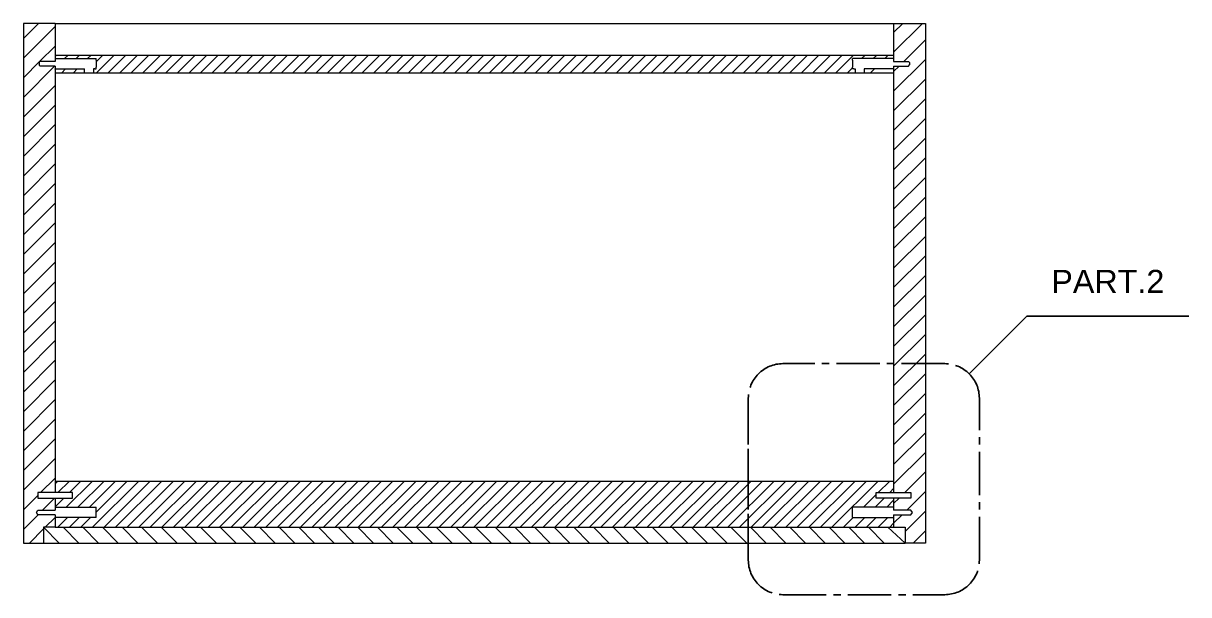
# Model space of a CAD drawing. Header units: millimetres. Extents: x 1628 to 5948, y -265 to 1722.
# Drawn here: x 4349.3 to 4450.2, y 1118.2 to 1167.7 of the extents above; entities that cross this region are included whole.
import ezdxf
from ezdxf.enums import TextEntityAlignment as Align

# ---------------------------------------------------------------- set-up
doc = ezdxf.new("R2010")
doc.units = ezdxf.units.MM
doc.linetypes.add('CENTER2', pattern=[1.125, 0.75, -0.125, 0.125, -0.125])
doc.layers.get('0').update_dxf_attribs({"color": 8})
doc.layers.add('A-SECT A-MCUT', color=7, linetype='Continuous', lineweight=35)
doc.layers.add('Incastri', color=4, linetype='Continuous')
doc.styles.add('ARIAL', font='Arial.ttf')

msp = doc.modelspace()

# ---------------------------------------------------------------- linework, layer by layer
at = {"color": 175, "linetype": 'Continuous'}
for p, q in [((4349.31, 1166.34), (4350.63, 1167.66)), ((4349.31, 1164.64), (4352.05, 1167.39)), ((4424.64, 1166.88), (4425.43, 1167.66)), ((4424.64, 1165.18), (4427.13, 1167.66)), ((4425.52, 1164.36), (4427.39, 1166.22)), ((4350.72, 1164.36), (4352.05, 1165.69)), ((4349.31, 1162.94), (4350.72, 1164.36)), ((4352.05, 1164.79), (4352.15, 1164.89)), ((4352.87, 1164.61), (4353.15, 1164.89)), ((4353.87, 1164.61), (4354.15, 1164.89)), ((4354.87, 1164.61), (4355.15, 1164.89)), ((4355.61, 1164.34), (4356.15, 1164.89)), ((4355.65, 1163.39), (4357.15, 1164.89)), ((4356.65, 1163.39), (4358.15, 1164.89)), ((4357.65, 1163.39), (4359.15, 1164.89)), ((4358.65, 1163.39), (4360.15, 1164.89)), ((4359.65, 1163.39), (4361.15, 1164.89)), ((4360.65, 1163.39), (4362.15, 1164.89)), ((4361.65, 1163.39), (4363.15, 1164.89)), ((4362.65, 1163.39), (4364.15, 1164.89)), ((4363.65, 1163.39), (4365.15, 1164.89)), ((4364.65, 1163.39), (4366.15, 1164.89)), ((4365.65, 1163.39), (4367.15, 1164.89)), ((4366.65, 1163.39), (4368.15, 1164.89)), ((4367.65, 1163.39), (4369.15, 1164.89)), ((4368.65, 1163.39), (4370.15, 1164.89)), ((4369.65, 1163.39), (4371.15, 1164.89)), ((4370.65, 1163.39), (4372.15, 1164.89)), ((4371.65, 1163.39), (4373.15, 1164.89)), ((4372.65, 1163.39), (4374.15, 1164.89)), ((4373.65, 1163.39), (4375.15, 1164.89)), ((4374.65, 1163.39), (4376.15, 1164.89)), ((4375.65, 1163.39), (4377.15, 1164.89)), ((4376.65, 1163.39), (4378.15, 1164.89)), ((4377.65, 1163.39), (4379.15, 1164.89)), ((4378.65, 1163.39), (4380.15, 1164.89)), ((4379.65, 1163.39), (4381.15, 1164.89)), ((4380.65, 1163.39), (4382.15, 1164.89)), ((4381.65, 1163.39), (4383.15, 1164.89)), ((4382.65, 1163.39), (4384.15, 1164.89)), ((4383.65, 1163.39), (4385.15, 1164.89)), ((4384.65, 1163.39), (4386.15, 1164.89)), ((4385.65, 1163.39), (4387.15, 1164.89)), ((4386.65, 1163.39), (4388.15, 1164.89)), ((4387.65, 1163.39), (4389.15, 1164.89)), ((4388.65, 1163.39), (4390.15, 1164.89)), ((4389.65, 1163.39), (4391.15, 1164.89)), ((4390.65, 1163.39), (4392.15, 1164.89)), ((4391.65, 1163.39), (4393.15, 1164.89)), ((4392.65, 1163.39), (4394.15, 1164.89)), ((4393.65, 1163.39), (4395.15, 1164.89)), ((4394.65, 1163.39), (4396.15, 1164.89)), ((4395.65, 1163.39), (4397.15, 1164.89)), ((4396.65, 1163.39), (4398.15, 1164.89)), ((4397.65, 1163.39), (4399.15, 1164.89)), ((4398.65, 1163.39), (4400.15, 1164.89)), ((4399.65, 1163.39), (4401.15, 1164.89)), ((4400.65, 1163.39), (4402.15, 1164.89)), ((4401.65, 1163.39), (4403.15, 1164.89)), ((4402.65, 1163.39), (4404.15, 1164.89)), ((4403.65, 1163.39), (4405.15, 1164.89)), ((4404.65, 1163.39), (4406.15, 1164.89)), ((4405.65, 1163.39), (4407.15, 1164.89)), ((4406.65, 1163.39), (4408.15, 1164.89)), ((4407.65, 1163.39), (4409.15, 1164.89)), ((4408.65, 1163.39), (4410.15, 1164.89)), ((4409.65, 1163.39), (4411.15, 1164.89)), ((4410.65, 1163.39), (4412.15, 1164.89)), ((4411.65, 1163.39), (4413.15, 1164.89)), ((4412.65, 1163.39), (4414.15, 1164.89)), ((4413.65, 1163.39), (4415.15, 1164.89)), ((4414.65, 1163.39), (4416.15, 1164.89)), ((4415.65, 1163.39), (4417.15, 1164.89)), ((4416.65, 1163.39), (4418.15, 1164.89)), ((4417.65, 1163.39), (4419.15, 1164.89)), ((4418.65, 1163.39), (4420.15, 1164.89)), ((4419.65, 1163.39), (4421.15, 1164.89)), ((4421.87, 1164.61), (4422.15, 1164.89)), ((4422.87, 1164.61), (4423.15, 1164.89)), ((4423.87, 1164.61), (4424.15, 1164.89)), ((4424.64, 1161.78), (4427.39, 1164.52)), ((4349.31, 1161.24), (4352.02, 1163.96)), ((4352.05, 1163.7), (4352.06, 1163.71)), ((4352.65, 1163.39), (4352.97, 1163.71)), ((4353.65, 1163.39), (4353.97, 1163.71)), ((4420.65, 1163.39), (4421.08, 1163.82)), ((4422.65, 1163.39), (4422.97, 1163.71)), ((4424.64, 1163.7), (4424.63, 1163.71)), ((4424.64, 1163.48), (4425.12, 1163.96)), ((4424.64, 1163.95), (4424.65, 1163.96)), ((4349.31, 1159.54), (4352.05, 1162.29)), ((4424.64, 1160.08), (4427.39, 1162.82)), ((4424.64, 1158.38), (4427.39, 1161.12)), ((4349.31, 1157.84), (4352.05, 1160.59)), ((4424.64, 1156.68), (4427.39, 1159.42)), ((4349.31, 1156.14), (4352.05, 1158.89)), ((4349.31, 1154.44), (4352.05, 1157.19)), ((4424.64, 1154.98), (4427.39, 1157.72)), ((4424.64, 1153.28), (4427.39, 1156.02)), ((4349.31, 1152.74), (4352.05, 1155.49)), ((4424.64, 1151.58), (4427.39, 1154.32)), ((4349.31, 1151.04), (4352.05, 1153.79)), ((4349.31, 1149.34), (4352.05, 1152.09)), ((4424.64, 1149.88), (4427.39, 1152.62)), ((4349.31, 1147.64), (4352.05, 1150.39)), ((4424.64, 1148.18), (4427.39, 1150.92)), ((4424.64, 1146.48), (4427.39, 1149.22)), ((4349.31, 1145.94), (4352.05, 1148.69)), ((4349.31, 1144.24), (4352.05, 1146.99)), ((4424.64, 1144.78), (4427.39, 1147.52)), ((4349.31, 1142.54), (4352.05, 1145.29)), ((4424.64, 1143.08), (4427.39, 1145.82)), ((4424.64, 1141.38), (4427.39, 1144.12)), ((4349.31, 1140.84), (4352.05, 1143.59)), ((4349.31, 1139.14), (4352.05, 1141.89)), ((4424.64, 1139.68), (4427.39, 1142.42)), ((4349.31, 1137.44), (4352.05, 1140.19)), ((4424.64, 1137.98), (4427.39, 1140.72)), ((4424.64, 1136.28), (4427.39, 1139.02)), ((4349.31, 1135.74), (4352.05, 1138.49)), ((4424.64, 1134.58), (4427.39, 1137.32)), ((4349.31, 1134.04), (4352.05, 1136.79)), ((4349.31, 1132.34), (4352.05, 1135.09)), ((4424.64, 1132.88), (4427.39, 1135.62)), ((4424.64, 1131.18), (4427.39, 1133.92)), ((4349.31, 1130.64), (4352.05, 1133.39)), ((4424.64, 1129.48), (4427.39, 1132.22)), ((4349.31, 1128.94), (4352.05, 1131.69)), ((4349.31, 1127.24), (4352.05, 1129.99)), ((4424.64, 1127.78), (4427.39, 1130.52)), ((4425.61, 1127.04), (4427.39, 1128.82)), ((4350.8, 1127.04), (4352.05, 1128.29)), ((4352.05, 1127.79), (4352.3, 1128.03)), ((4352.3, 1127.04), (4353.3, 1128.03)), ((4353.03, 1125.77), (4355.3, 1128.03)), ((4353.3, 1127.04), (4354.3, 1128.03)), ((4354.03, 1125.77), (4356.3, 1128.03)), ((4355.03, 1125.77), (4357.3, 1128.03)), ((4355.3, 1124.03), (4359.3, 1128.03)), ((4355.61, 1125.35), (4358.3, 1128.03)), ((4356.3, 1124.03), (4360.3, 1128.03)), ((4357.3, 1124.03), (4361.3, 1128.03)), ((4358.3, 1124.03), (4362.3, 1128.03)), ((4359.3, 1124.03), (4363.3, 1128.03)), ((4360.3, 1124.03), (4364.3, 1128.03)), ((4361.3, 1124.03), (4365.3, 1128.03)), ((4362.3, 1124.03), (4366.3, 1128.03)), ((4363.3, 1124.03), (4367.3, 1128.04)), ((4364.3, 1124.03), (4368.3, 1128.04)), ((4365.3, 1124.03), (4369.3, 1128.04)), ((4366.3, 1124.03), (4370.3, 1128.04)), ((4367.3, 1124.03), (4371.3, 1128.04)), ((4368.3, 1124.03), (4372.3, 1128.04)), ((4369.3, 1124.03), (4373.3, 1128.04)), ((4370.3, 1124.03), (4374.3, 1128.04)), ((4371.3, 1124.03), (4375.3, 1128.04)), ((4372.3, 1124.03), (4376.3, 1128.04)), ((4373.3, 1124.03), (4377.3, 1128.04)), ((4374.3, 1124.03), (4378.3, 1128.04)), ((4375.3, 1124.03), (4379.3, 1128.04)), ((4376.3, 1124.03), (4380.3, 1128.04)), ((4377.3, 1124.03), (4381.3, 1128.04)), ((4378.3, 1124.03), (4382.3, 1128.04)), ((4379.3, 1124.03), (4383.3, 1128.04)), ((4380.3, 1124.03), (4384.3, 1128.04)), ((4381.3, 1124.03), (4385.3, 1128.04)), ((4382.3, 1124.03), (4386.3, 1128.04)), ((4383.3, 1124.03), (4387.3, 1128.04)), ((4384.3, 1124.03), (4388.3, 1128.04)), ((4385.3, 1124.03), (4389.3, 1128.04)), ((4386.3, 1124.03), (4390.3, 1128.04)), ((4387.3, 1124.03), (4391.3, 1128.04)), ((4388.3, 1124.03), (4392.3, 1128.04)), ((4389.3, 1124.03), (4393.3, 1128.04)), ((4390.3, 1124.03), (4394.3, 1128.04)), ((4391.3, 1124.03), (4395.3, 1128.04)), ((4392.3, 1124.03), (4396.3, 1128.04)), ((4393.3, 1124.03), (4397.3, 1128.04)), ((4394.3, 1124.03), (4398.3, 1128.04)), ((4395.3, 1124.03), (4399.3, 1128.04)), ((4396.3, 1124.03), (4400.3, 1128.04)), ((4397.3, 1124.03), (4401.3, 1128.04)), ((4398.3, 1124.03), (4402.3, 1128.04)), ((4399.3, 1124.03), (4403.3, 1128.04)), ((4400.3, 1124.03), (4404.3, 1128.04)), ((4401.3, 1124.03), (4405.3, 1128.04)), ((4402.3, 1124.03), (4406.3, 1128.04)), ((4403.3, 1124.03), (4407.3, 1128.04)), ((4404.3, 1124.03), (4408.3, 1128.04)), ((4405.3, 1124.03), (4409.3, 1128.04)), ((4406.3, 1124.03), (4410.3, 1128.04)), ((4407.3, 1124.03), (4411.3, 1128.04)), ((4408.3, 1124.03), (4412.3, 1128.04)), ((4409.3, 1124.03), (4413.3, 1128.04)), ((4410.3, 1124.03), (4414.3, 1128.04)), ((4411.3, 1124.03), (4415.3, 1128.04)), ((4412.3, 1124.03), (4416.3, 1128.04)), ((4413.3, 1124.03), (4417.3, 1128.04)), ((4414.3, 1124.03), (4418.3, 1128.04)), ((4415.3, 1124.03), (4419.3, 1128.04)), ((4416.3, 1124.03), (4420.3, 1128.04)), ((4417.3, 1124.03), (4421.3, 1128.04)), ((4418.3, 1124.03), (4422.3, 1128.04)), ((4419.3, 1124.03), (4423.3, 1128.04)), ((4423.31, 1127.04), (4424.3, 1128.04)), ((4349.31, 1125.54), (4350.55, 1126.79)), ((4422.04, 1125.77), (4423.14, 1126.88)), ((4424.31, 1127.04), (4424.64, 1127.38)), ((4425.79, 1125.52), (4427.39, 1127.12)), ((4350.98, 1125.52), (4352, 1126.54)), ((4352.05, 1125.79), (4352.8, 1126.54)), ((4423.04, 1125.77), (4423.81, 1126.54)), ((4424.04, 1125.77), (4424.64, 1126.38)), ((4424.64, 1126.08), (4425.11, 1126.54)), ((4349.31, 1123.84), (4350.58, 1125.12)), ((4351.2, 1124.03), (4352.05, 1124.89)), ((4352.05, 1124.79), (4352.13, 1124.87)), ((4352.3, 1124.03), (4353.13, 1124.87)), ((4353.3, 1124.03), (4354.13, 1124.87)), ((4354.3, 1124.03), (4355.13, 1124.87)), ((4420.3, 1124.03), (4421.14, 1124.87)), ((4421.3, 1124.03), (4422.14, 1124.87)), ((4422.3, 1124.03), (4423.14, 1124.87)), ((4423.3, 1124.03), (4424.14, 1124.87)), ((4424.64, 1124.38), (4425.39, 1125.12)), ((4425.64, 1123.68), (4427.39, 1125.42)), ((4349.83, 1122.66), (4351.05, 1123.89)), ((4352.42, 1122.66), (4351.05, 1124.03)), ((4354.12, 1122.66), (4352.75, 1124.03)), ((4355.82, 1122.66), (4354.45, 1124.03)), ((4357.52, 1122.66), (4356.15, 1124.03)), ((4359.22, 1122.66), (4357.85, 1124.03)), ((4360.92, 1122.66), (4359.55, 1124.03)), ((4362.62, 1122.66), (4361.25, 1124.03)), ((4364.32, 1122.66), (4362.95, 1124.03)), ((4366.02, 1122.66), (4364.65, 1124.03)), ((4367.72, 1122.66), (4366.35, 1124.03)), ((4369.42, 1122.66), (4368.05, 1124.03)), ((4371.12, 1122.66), (4369.75, 1124.03)), ((4372.82, 1122.66), (4371.45, 1124.03)), ((4374.52, 1122.66), (4373.15, 1124.03)), ((4376.22, 1122.66), (4374.85, 1124.03)), ((4377.92, 1122.66), (4376.55, 1124.03)), ((4379.62, 1122.66), (4378.25, 1124.03)), ((4381.32, 1122.66), (4379.95, 1124.03)), ((4383.02, 1122.66), (4381.65, 1124.03)), ((4384.72, 1122.66), (4383.35, 1124.03)), ((4386.42, 1122.66), (4385.05, 1124.03)), ((4388.12, 1122.66), (4386.75, 1124.03)), ((4389.82, 1122.66), (4388.45, 1124.03)), ((4391.52, 1122.66), (4390.15, 1124.03)), ((4393.22, 1122.66), (4391.85, 1124.03)), ((4394.92, 1122.66), (4393.55, 1124.03)), ((4396.62, 1122.66), (4395.25, 1124.03)), ((4398.32, 1122.66), (4396.95, 1124.03)), ((4400.02, 1122.66), (4398.65, 1124.03)), ((4401.72, 1122.66), (4400.35, 1124.03)), ((4403.42, 1122.66), (4402.05, 1124.03)), ((4405.12, 1122.66), (4403.75, 1124.03)), ((4406.82, 1122.66), (4405.45, 1124.03)), ((4408.52, 1122.66), (4407.15, 1124.03)), ((4410.22, 1122.66), (4408.85, 1124.03)), ((4411.92, 1122.66), (4410.55, 1124.03)), ((4413.62, 1122.66), (4412.25, 1124.03)), ((4415.32, 1122.66), (4413.95, 1124.03)), ((4417.02, 1122.66), (4415.65, 1124.03)), ((4418.72, 1122.66), (4417.35, 1124.03)), ((4420.42, 1122.66), (4419.05, 1124.03)), ((4422.12, 1122.66), (4420.75, 1124.03)), ((4423.82, 1122.66), (4422.45, 1124.03)), ((4425.64, 1122.66), (4424.15, 1124.03)), ((4424.3, 1124.03), (4424.64, 1124.38)), ((4426.33, 1122.66), (4427.39, 1123.72))]:
    msp.add_line(p, q, dxfattribs=at)
for p, q in [((4349.31, 1167.66), (4349.31, 1122.66)), ((4352.05, 1167.66), (4349.31, 1167.66)), ((4352.05, 1167.66), (4352.05, 1164.36)), ((4352.05, 1167.66), (4424.64, 1167.66)), ((4424.64, 1167.66), (4427.39, 1167.66)), ((4424.64, 1167.66), (4424.64, 1164.36)), ((4427.39, 1167.66), (4427.39, 1122.66)), ((4424.64, 1164.89), (4352.05, 1164.89)), ((4354.61, 1164.61), (4355.39, 1164.61)), ((4355.39, 1164.61), (4355.61, 1164.61)), ((4424.64, 1164.61), (4422.08, 1164.61)), ((4352.05, 1163.96), (4352.05, 1127.04)), ((4352.05, 1163.39), (4424.64, 1163.39)), ((4424.64, 1163.96), (4424.64, 1127.04)), ((4352.05, 1128.03), (4424.64, 1128.04)), ((4424.64, 1128.04), (4424.64, 1127.04)), ((4352.05, 1126.54), (4352.05, 1125.52)), ((4424.64, 1126.54), (4424.64, 1125.52)), ((4424.64, 1126.54), (4424.64, 1125.52)), ((4352.05, 1125.12), (4352.05, 1124.03)), ((4424.64, 1125.12), (4424.64, 1124.03)), ((4424.64, 1125.12), (4424.64, 1124.04)), ((4424.64, 1125.04), (4424.64, 1124.79)), ((4352.05, 1124.03), (4351.05, 1124.03)), ((4351.05, 1124.03), (4351.05, 1122.66)), ((4352.05, 1124.03), (4424.64, 1124.03)), ((4424.64, 1124.03), (4425.64, 1124.03)), ((4425.64, 1124.03), (4425.64, 1122.66)), ((4349.31, 1122.66), (4351.05, 1122.66)), ((4351.05, 1122.66), (4425.64, 1122.66)), ((4427.39, 1122.66), (4425.64, 1122.66))]:
    msp.add_line(p, q)
at = {"layer": 'A-SECT A-MCUT'}
for q in [(4431.18, 1137.32), (4450.18, 1142.32)]:
    msp.add_line((4436.18, 1142.32), q, dxfattribs=at)
at = {"layer": 'A-SECT A-MCUT', "linetype": 'CENTER2', "ltscale": 5}
msp.add_lwpolyline([(4412.06, 1121.2, 0.414214), (4415.06, 1118.2), (4429.06, 1118.2, 0.414214), (4432.06, 1121.2), (4432.06, 1135.2, 0.414214), (4429.06, 1138.2), (4415.06, 1138.2, 0.414214), (4412.06, 1135.2), (4412.06, 1121.2), (4412.06, 1135.2)], format="xyb", dxfattribs=at)
at = {"layer": 'Incastri'}
for p, q in [((4350.69, 1164.26), (4350.75, 1164.36)), ((4350.69, 1164.26), (4350.69, 1164.06)), ((4352.05, 1164.36), (4350.75, 1164.36)), ((4352.05, 1164.61), (4354.61, 1164.61)), ((4352.05, 1164.61), (4355.61, 1164.61)), ((4355.61, 1164.46), (4355.61, 1164.61)), ((4355.61, 1164.46), (4355.61, 1163.86)), ((4421.3, 1164.61), (4421.08, 1164.61)), ((4424.64, 1164.61), (4421.08, 1164.61)), ((4421.08, 1164.46), (4421.08, 1164.61)), ((4421.08, 1164.46), (4421.08, 1163.86)), ((4422.08, 1164.61), (4421.3, 1164.61)), ((4424.64, 1164.36), (4425.94, 1164.36)), ((4425.94, 1164.36), (4426, 1164.26)), ((4426, 1164.26), (4426, 1164.06)), ((4350.75, 1163.96), (4350.69, 1164.06)), ((4352.05, 1163.96), (4350.75, 1163.96)), ((4352.05, 1163.71), (4354.61, 1163.71)), ((4354.61, 1163.39), (4354.61, 1163.71)), ((4355.49, 1163.71), (4355.39, 1163.71)), ((4355.39, 1163.71), (4355.39, 1163.71)), ((4355.39, 1163.71), (4355.39, 1163.39)), ((4355.49, 1163.71), (4355.61, 1163.71)), ((4355.61, 1163.71), (4355.61, 1163.86)), ((4421.08, 1163.71), (4421.08, 1163.86)), ((4421.2, 1163.71), (4421.08, 1163.71)), ((4421.2, 1163.71), (4421.3, 1163.71)), ((4421.3, 1163.71), (4421.3, 1163.71)), ((4421.3, 1163.71), (4421.3, 1163.39)), ((4424.64, 1163.71), (4422.08, 1163.71)), ((4422.08, 1163.71), (4422.08, 1163.39)), ((4424.64, 1163.96), (4425.94, 1163.96)), ((4425.94, 1163.96), (4426, 1164.06)), ((4352.05, 1125.77), (4354.61, 1125.77)), ((4354.61, 1125.77), (4355.39, 1125.77)), ((4355.39, 1125.77), (4355.61, 1125.77)), ((4355.61, 1124.87), (4355.61, 1125.77)), ((4421.3, 1125.77), (4421.08, 1125.77)), ((4421.08, 1124.87), (4421.08, 1125.77)), ((4422.08, 1125.77), (4421.3, 1125.77)), ((4424.64, 1125.77), (4422.08, 1125.77)), ((4350.44, 1125.32), (4350.55, 1125.52)), ((4350.55, 1125.12), (4350.44, 1125.32)), ((4350.55, 1125.52), (4352.05, 1125.52)), ((4352.05, 1125.12), (4350.55, 1125.12)), ((4355.61, 1124.87), (4352.05, 1124.87)), ((4421.08, 1124.87), (4424.64, 1124.87)), ((4426.14, 1125.52), (4424.64, 1125.52)), ((4424.64, 1125.12), (4426.14, 1125.12)), ((4426.26, 1125.32), (4426.14, 1125.52)), ((4426.14, 1125.12), (4426.26, 1125.32))]:
    msp.add_line(p, q, dxfattribs=at)
for points in [[(4350.65, 1126.54), (4352.55, 1126.54), (4353.45, 1126.54), (4353.55, 1126.54), (4353.55, 1126.64), (4353.55, 1126.94), (4353.55, 1127.04), (4353.45, 1127.04), (4350.65, 1127.04), (4350.55, 1127.04), (4350.55, 1126.94), (4350.55, 1126.64), (4350.55, 1126.54)], [(4426.04, 1126.54), (4424.14, 1126.54), (4423.24, 1126.54), (4423.14, 1126.54), (4423.14, 1126.64), (4423.14, 1126.94), (4423.14, 1127.04), (4423.24, 1127.04), (4426.04, 1127.04), (4426.14, 1127.04), (4426.14, 1126.94), (4426.14, 1126.64), (4426.14, 1126.54)]]:
    msp.add_lwpolyline(points, close=True, dxfattribs=at)

# ---------------------------------------------------------------- texts
at = {"style": 'ARIAL'}
msp.add_attdef('PART.2', text='1', height=2, dxfattribs=at).set_placement((4443.18, 1146.32), align=Align.TOP_CENTER)

doc.saveas('drawing.dxf')
